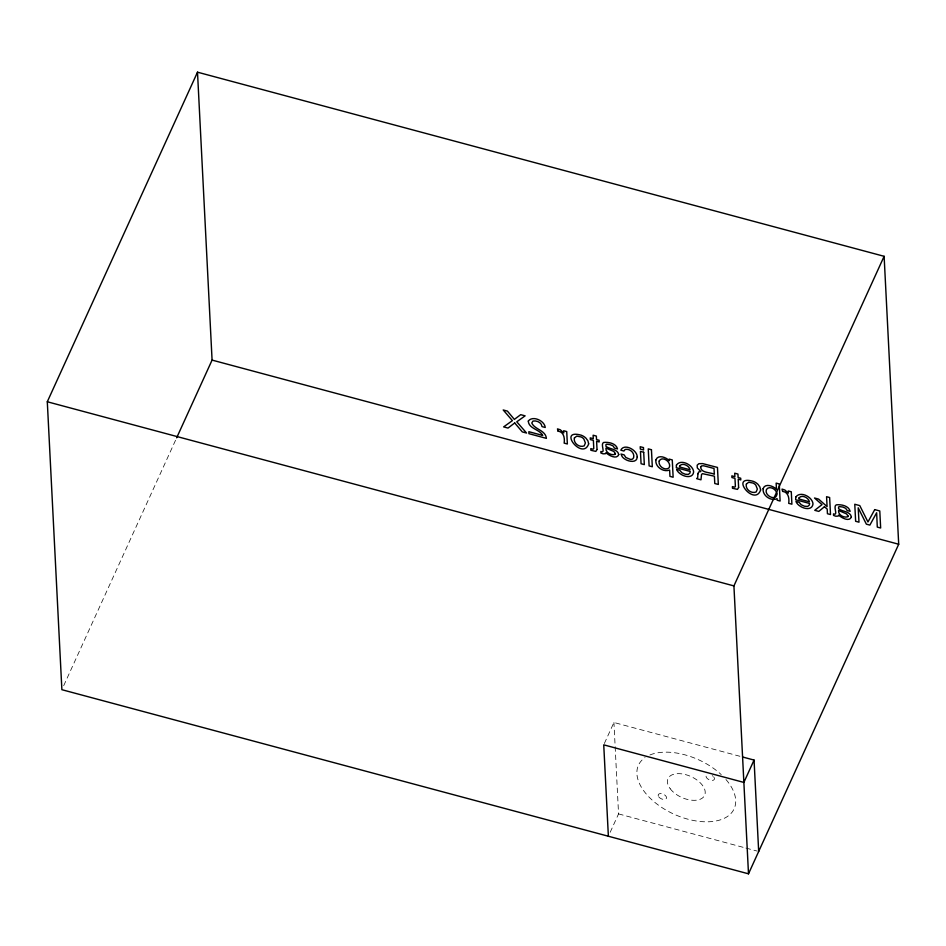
<?xml version="1.0" encoding="UTF-8"?>
<svg xmlns="http://www.w3.org/2000/svg" width="946" height="946" viewBox="0 0 946 946"><rect width="100%" height="100%" fill="white"/><g stroke="black" fill="none" stroke-linecap="round" stroke-linejoin="round"><path stroke-width="0.71" stroke-dasharray="4.73 3.55" d="M63.701 685.673L176.051 439.145M604.34 743.532L613.93 722.496L739.902 756.28M610.17 832.303L618.554 813.903L613.93 722.496M618.554 813.903L744.526 847.687M745.945 848.065L757.261 851.104M725.949 779.504A52.574 29.858 24.5 0 1 720.202 819.91A52.574 29.858 24.5 0 1 654.514 802.113A52.574 29.858 24.5 0 1 645.03 757.569M649.937 754.955A52.574 29.858 24.5 0 1 721.254 774.644M713.828 777.08A4.47 2.542 24.5 0 1 712.48 780.415A4.47 2.542 24.5 0 1 706.686 777.872A4.47 2.542 24.5 0 1 708.034 774.538M712.243 775.661A4.47 2.542 24.5 0 1 713.13 776.335M670.229 788.763A20.138 11.435 24.5 0 0 702.996 797.549A20.138 11.435 24.5 0 0 685.673 774.644A20.138 11.435 24.5 0 0 670.229 788.763M658.783 796.899A4.47 2.542 24.5 0 0 666.055 798.85A4.47 2.542 24.5 0 0 662.212 793.765A4.47 2.542 24.5 0 0 658.783 796.899"/><path stroke-width="1.42" d="M47.3 401.766L197.501 72.18L884.12 256.307L898.7 544.234L748.499 873.82L61.88 689.693L47.3 401.766L733.919 585.905L748.499 873.82M176.666 437.809L212.081 360.095L197.501 72.18M733.919 585.905L884.12 256.307M742.728 757.037L754.057 760.076L743.875 782.425L603.737 744.845L608.373 836.24M212.081 360.095L898.7 544.234M754.057 760.076L758.68 851.483M697.888 473.899L697.699 477.529L696.634 478.652L700.974 479.811L701.53 474.514L702.429 473.65L714.407 476.205L714.774 483.512L718.321 484.458L717.458 467.43L702.653 463.599L698.905 463.67L697.167 465.184L697.308 467.927L700.88 471.534L698.633 471.983L697.888 473.899M763.103 488.68C762.263 495.574 770.99 501.581 777.092 498.66L777.174 500.245L780.119 501.037L779.256 483.95L776.146 483.122L776.465 489.295C773.426 485.996 765.018 482.886 763.103 488.68M655.874 459.933C654.939 466.863 663.453 472.551 669.626 470.032L669.945 476.37L673.138 477.233L672.263 459.922L669.153 459.094L669.236 460.737C666.28 457.249 657.919 454.186 655.874 459.933M588.672 443.84C582.701 461.199 556.768 428.266 581.305 435.231A8.36 4.742 24.5 0 1 585.988 438.199L587.927 440.871L588.672 443.84M676.437 465.065L676.295 467.726L690.237 471.463L689.941 473.071L688.321 474.431L685.117 474.206L681.9 472.752L679.784 470.292L676.638 469.441C678.625 475.471 692.496 480.686 693.655 471.959C693.158 464.829 680.824 458.597 676.437 465.065M760.631 489.957C754.648 507.316 728.716 474.384 753.264 481.348A8.36 4.742 24.5 0 1 757.947 484.317L759.875 486.977L760.631 489.957M795.787 497.076L795.645 499.736L809.599 503.473L809.291 505.069L807.671 506.441L804.478 506.216L801.25 504.762L799.134 502.291L795.988 501.451C797.975 507.47 811.845 512.685 813.004 503.97C812.508 496.827 800.174 490.607 795.787 497.076M776.867 493.907C776.654 501.853 763.659 495.55 766.544 489.378C769.417 485.215 776.891 489.425 776.867 493.907M637.226 456.93C637.107 463.304 628.582 461.648 625.022 459.165A6.953 3.95 24.5 0 1 622.054 456.421L621.014 454.033L624.124 454.872L625.838 457.474L630.237 459.354A4.174 2.377 24.5 0 0 632.768 458.857L633.607 457.675C634.943 452.827 629.752 448.369 625.129 449.456L623.922 451.017L620.812 450.19C624.1 442.882 637.344 450.036 637.226 456.93M659.185 461.045C657.967 466.106 664.861 471.049 668.988 467.951C672.299 462.511 662.271 455.192 659.185 461.045M574.388 437.986C573.17 443.296 579.496 447.896 584.226 445.873L585.385 442.929L583.871 439.039A4.635 2.625 24.5 0 0 580.903 436.898L576.741 436.118L574.388 437.986M746.347 484.104C745.129 489.401 751.455 494.001 756.173 491.979L757.344 489.035L755.83 485.156A4.635 2.625 24.5 0 0 752.862 483.016L748.7 482.224L746.347 484.104M528.306 421.065C528.637 428.798 539.658 429.236 542.744 435.432L528.849 431.707L528.944 433.682L546.41 438.365C545.546 430.075 534.738 429.661 531.77 423.004L532.988 421.053C536.666 420.355 541.68 422.401 541.999 426.611L545.251 427.486C544.636 420.71 532.622 415.211 528.306 421.065M618.755 454.553C616.863 459.886 608.704 455.393 605.984 452.72L605.499 453.713L603.134 453.832L600.923 453.039L600.84 451.49C606.09 453.702 600.036 444.123 603.631 442.456C608.503 441.888 616.189 443.319 617.502 448.924L614.522 448.12L613.043 445.909L610.087 444.632L606.776 444.218L605.937 444.608L605.948 446.311C609.685 449.374 617.561 448.771 618.755 454.553M851.4 516.942C849.508 522.275 841.349 517.781 838.629 515.109L838.144 516.102L835.779 516.22L833.568 515.428L833.485 513.879C838.724 516.09 832.681 506.512 836.264 504.845C841.148 504.277 848.834 505.708 850.147 511.313L847.167 510.509L845.689 508.309L842.732 507.021L839.421 506.607L838.582 506.997L838.594 508.7C842.33 511.762 850.206 511.159 851.4 516.942M700.69 466.851C700.537 473.248 710.623 472.149 714.313 474.289L714.017 468.471L703.753 465.799L701.636 465.881L700.69 466.851M597.021 449.48L595.85 451.396L590.883 450.284L590.789 448.641L593.154 449.184L593.781 448.499L593.379 440.387L590.339 439.571L590.245 437.868L593.284 438.684L593.118 435.219L596.347 436.082L596.524 439.559L599.102 440.245L599.185 441.948L596.607 441.262L597.021 449.48M738.625 487.45L737.454 489.378L732.476 488.254L732.393 486.611L734.758 487.155L735.385 486.469L734.971 478.369L731.932 477.553L731.849 475.85L734.888 476.666L734.711 473.189L737.951 474.064L738.128 477.529L740.706 478.215L740.789 479.918L738.211 479.232L738.625 487.45M679.76 465.822L679.5 466.946L690.072 469.784C689.327 465.822 682.645 462.287 679.76 465.822M799.11 497.821L798.85 498.956L809.421 501.794C808.676 497.833 801.995 494.297 799.11 497.821M615.408 453.607L615.196 454.352C611.471 455.795 605.334 452.637 605.913 448.085L613.848 451.467L615.408 453.607M848.054 515.996L847.841 516.741C844.116 518.183 837.979 515.026 838.558 510.473L846.493 513.867L848.054 515.996M874.731 509.61L867.955 521.991L859.784 505.602L854.77 504.253L855.633 521.281L858.992 522.192L858.199 507.801L866.37 524.167L869.871 525.101L876.646 512.756L877.285 527.088L880.655 527.998L879.792 510.97L874.731 509.61M824.427 506.749L818.81 511.408L814.731 510.32L822.027 504.608L814.506 498.01L818.597 499.11L827.076 506.583L826.568 496.697L829.642 497.525L830.505 514.553L827.431 513.725L827.194 509.066L824.427 506.749M514.707 422.957L508.026 428.065L503.639 426.894L512.389 420.627L503.201 409.973L507.411 411.108L514.352 419.397L520.69 414.667L525.113 415.85L516.776 421.798L526.567 433.043L522.298 431.896L514.707 422.957M558.081 431.151L557.454 428.857L560.28 429.78L563.792 432.89L563.686 430.749L566.725 431.565L567.352 443.981L564.147 443.118C564.916 438.294 563.863 431.802 558.081 431.151M782.638 491.376L782.011 489.082L784.837 490.004L788.349 493.114L788.243 490.962L791.282 491.778L791.908 504.194L788.704 503.343C789.472 498.518 788.432 492.026 782.638 491.376M643.457 447.588L640.206 446.713L640.324 449.078L643.576 449.953L643.457 447.588M651.451 449.728L648.247 448.877L649.11 465.905L652.314 466.756L651.451 449.728M643.694 452.259L640.442 451.384L641.069 463.741L644.321 464.616L643.694 452.259"/></g></svg>
